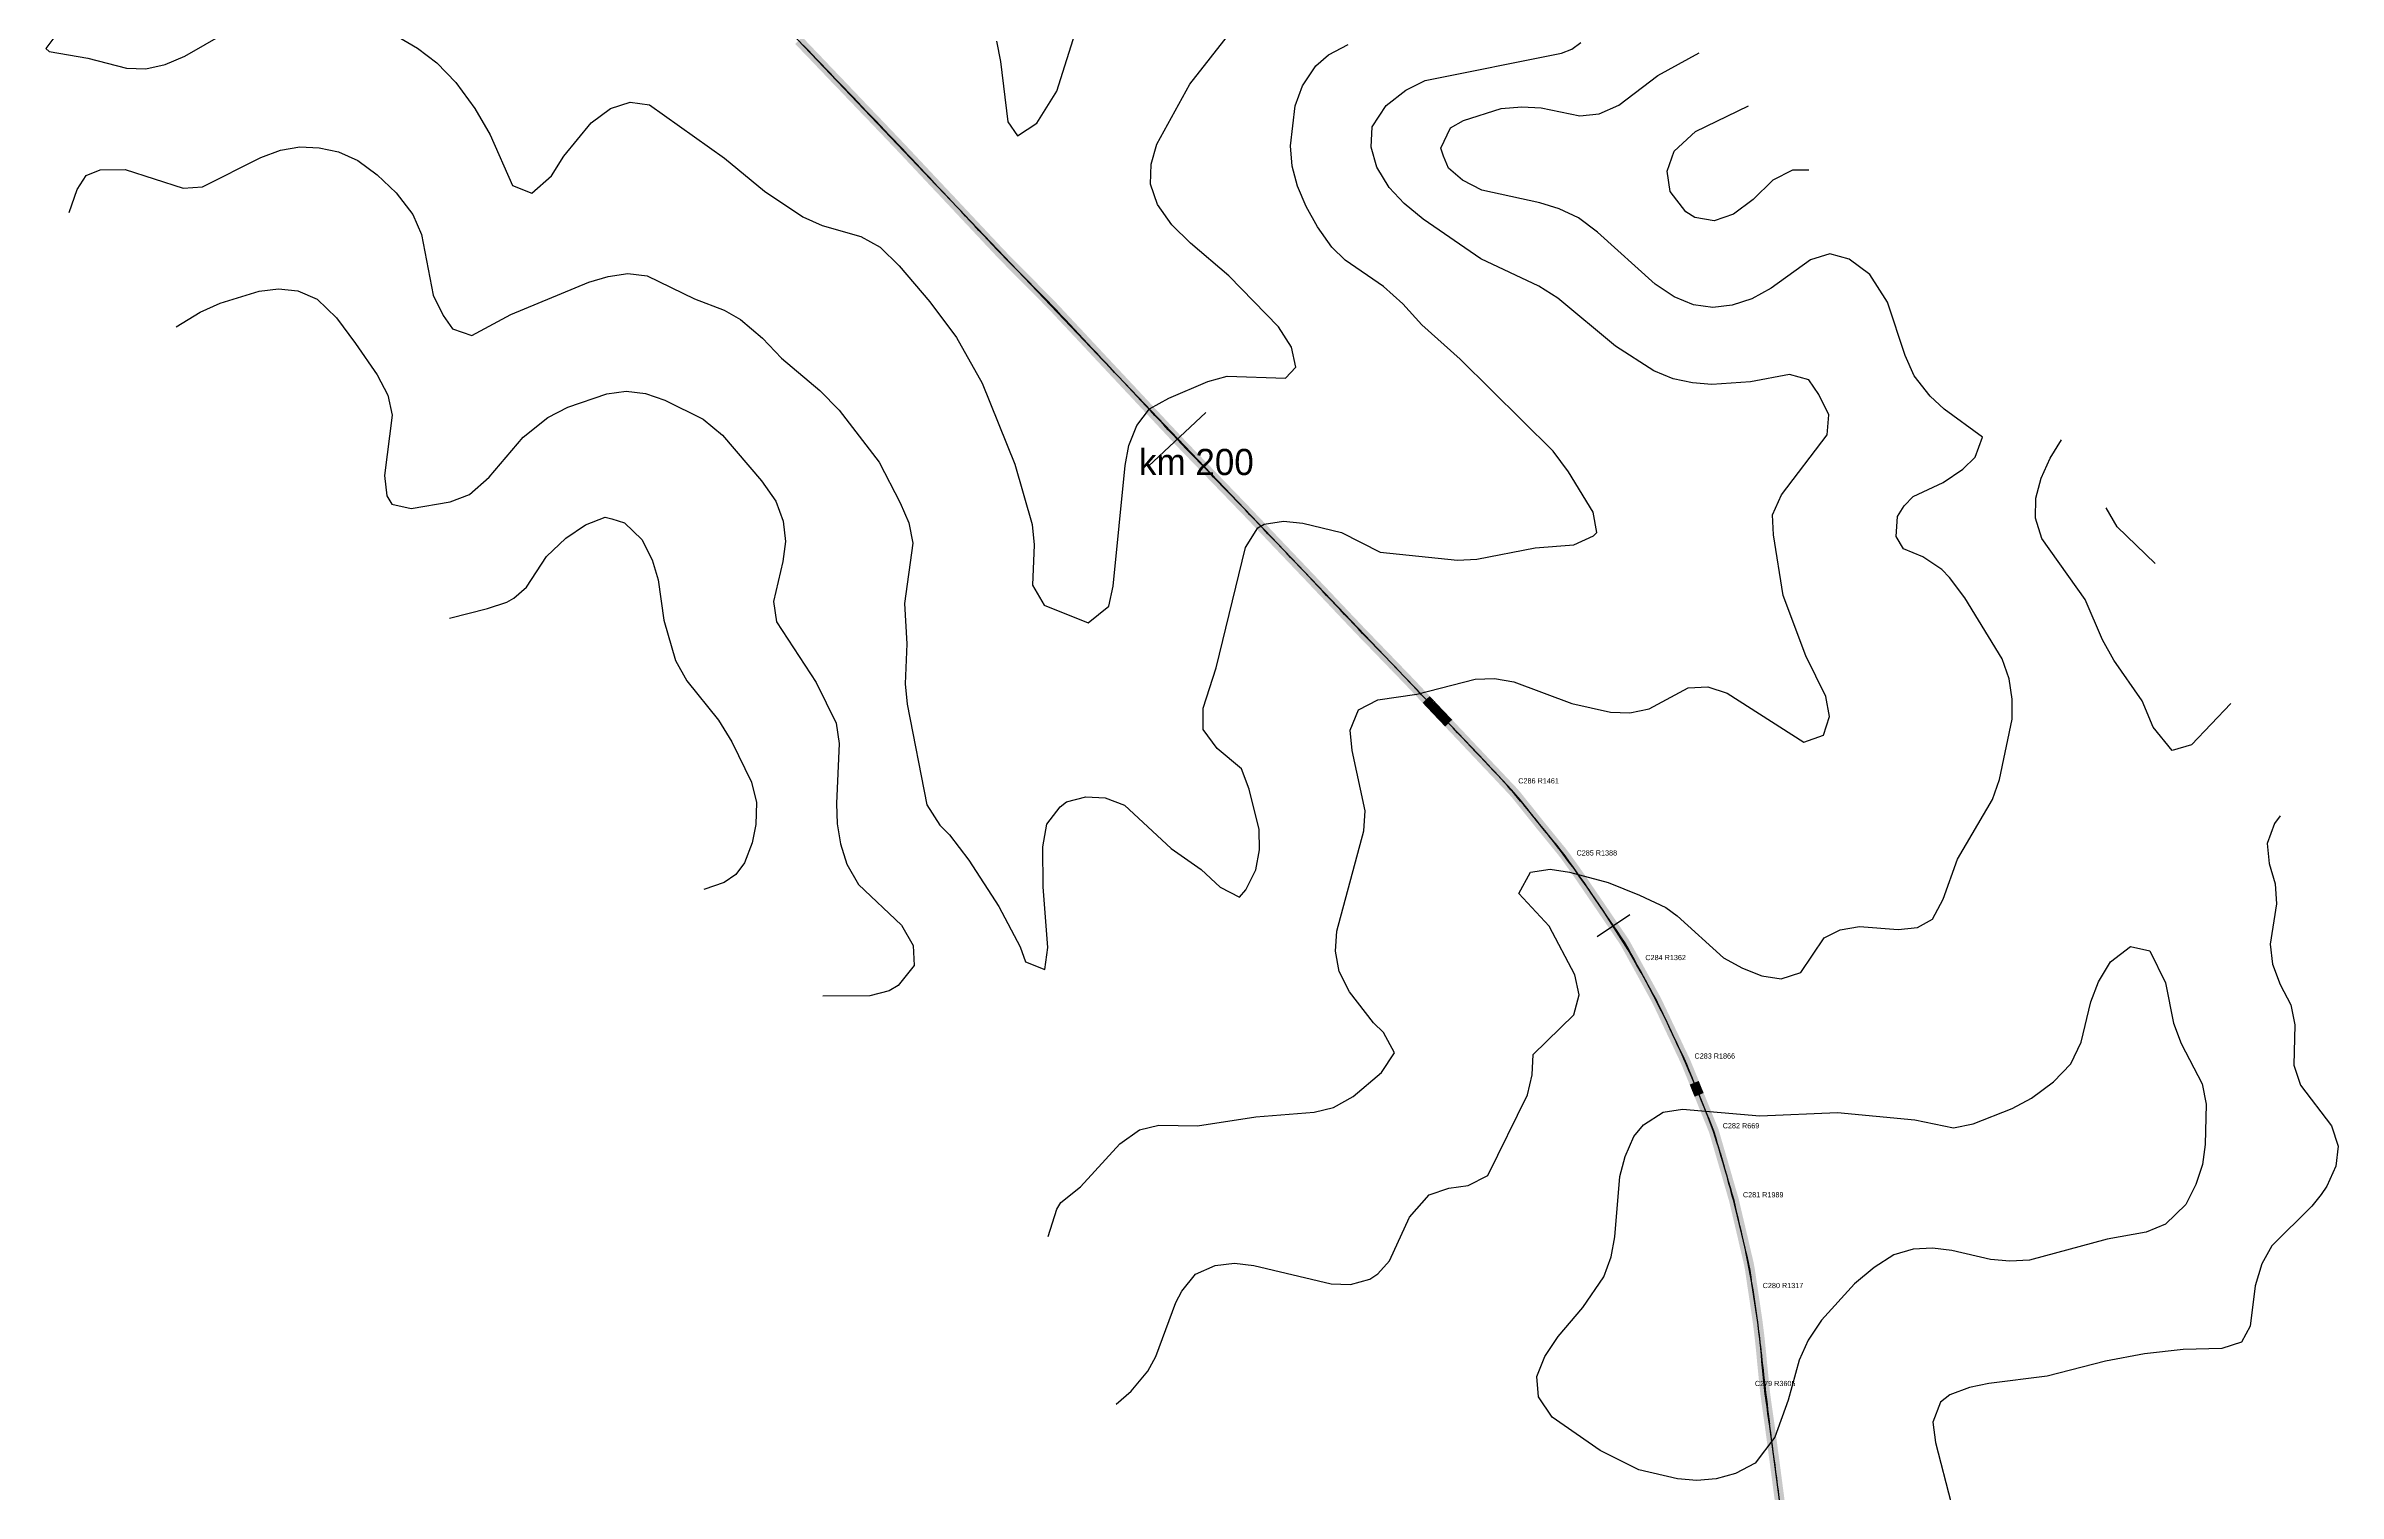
# Model space of a CAD drawing. Header units: metres. Extents: x 697254 to 930473, y 8023396 to 8227001.
# Drawn here: x 787215 to 790718, y 8134670 to 8136883 of the extents above; entities that cross this region are included whole.
import ezdxf

# ---------------------------------------------------------------- set-up
doc = ezdxf.new("R2010")
doc.units = ezdxf.units.M
for name, color, linetype in [('ALIGNMENT_FITTED', 4, 'Continuous'), ('CENTRELINE', 7, 'Continuous'), ('CHAINAGE', 7, 'Continuous'), ('CONTOUR_10M', 33, 'Continuous'), ('CONTOUR_INDEX_50M', 34, 'Continuous'), ('CURVE_LABELS', 4, 'Continuous'), ('GRADE_0-4', 3, 'Continuous'), ('GRADE_4-6', 2, 'Continuous')]:
    doc.layers.add(name, color=color, linetype=linetype)

msp = doc.modelspace()

# ---------------------------------------------------------------- linework, layer by layer
at = {"layer": 'ALIGNMENT_FITTED'}
for p, q in [((789413, 8135789.6), (787543.8, 8137753.8)), ((789507.8, 8135679.9), (789492.3, 8135699.1)), ((789589.5, 8135567.9), (789574, 8135590.6)), ((789698.9, 8135375.3), (789695.3, 8135382.9)), ((789750.8, 8135255.2), (789740.5, 8135280.7)), ((789779.7, 8135168.6), (789773.6, 8135189.7)), ((789806.6, 8135065.7), (789806.1, 8135067.9)), ((789870.3, 8134613.4), (789848.7, 8134775.7))]:
    msp.add_line(p, q, dxfattribs=at)
for centre, radius, start, end in [((788354.4, 8134782.2), 1461.3, 38.8609, 43.5799), ((788426.7, 8134808.9), 1388.3, 34.2715, 38.8609), ((788464.2, 8134801.1), 1361.7, 25.2926, 34.2715), ((788012.3, 8134578.2), 1865.5, 22.1195, 25.2926), ((789131.5, 8135003.5), 668.5, 16.1803, 22.1195), ((787869.2, 8134614.3), 1989.3, 13.1815, 16.1803), ((788524.3, 8134765.4), 1317, 5.6536, 13.1815), ((793422, 8135250.2), 3604.6, -174.3464, -172.4346)]:
    msp.add_arc(centre, radius, start, end, dxfattribs=at)
at = {"layer": 'CENTRELINE'}
msp.add_polyline3d([(789863.7, 8134663, 1298.9), (789862.4, 8134672.9, 1298.7), (789861.1, 8134682.8, 1298.5), (789859.8, 8134692.7, 1298.5), (789858.5, 8134702.6, 1298.9), (789857.2, 8134712.6, 1299.3), (789855.9, 8134722.5, 1299.7), (789854.5, 8134732.4, 1300), (789853.2, 8134742.3, 1300.2), (789851.9, 8134752.2, 1300.4), (789850.5, 8134762.2, 1300.7), (789849.2, 8134772.1, 1301), (789847.8, 8134782, 1301.2), (789846.4, 8134791.9, 1301.3), (789845, 8134801.8, 1301.3), (789843.6, 8134811.7, 1301.4), (789842.3, 8134821.6, 1301.7), (789841.2, 8134831.6, 1302.1), (789840.2, 8134841.5, 1302.4), (789839.2, 8134851.5, 1302.4), (789838.2, 8134861.4, 1302.3), (789837.2, 8134871.4, 1302.3), (789836.3, 8134881.4, 1302.7), (789835.3, 8134891.3, 1303.1), (789834.3, 8134901.3, 1303.6), (789833.2, 8134911.2, 1304), (789832, 8134921.1, 1304.4), (789830.7, 8134931.1, 1304.8), (789829.3, 8134941, 1304.9), (789827.8, 8134950.9, 1304.8), (789826.4, 8134960.8, 1304.7), (789824.9, 8134970.7, 1304.8), (789823.4, 8134980.6, 1304.9), (789821.9, 8134990.5, 1305.1), (789820.5, 8135000.4, 1305.2), (789819, 8135010.3, 1305.4), (789817.3, 8135020.1, 1305.5), (789815, 8135029.9, 1305.6), (789812.7, 8135039.6, 1305.5), (789810.4, 8135049.3, 1305.3), (789808.2, 8135059.1, 1305), (789805.9, 8135068.8, 1305.1), (789803.6, 8135078.6, 1305.2), (789801.3, 8135088.3, 1305.3), (789799, 8135098.1, 1305.3), (789796.7, 8135107.8, 1305.2), (789794.5, 8135117.5, 1305), (789791.7, 8135127.2, 1304.7), (789788.9, 8135136.8, 1304.5), (789786.1, 8135146.4, 1304.3), (789783.4, 8135156, 1304), (789780.6, 8135165.6, 1303.8), (789777.8, 8135175.2, 1303.6), (789775, 8135184.8, 1303.4), (789772.2, 8135194.4, 1303.1), (789769.4, 8135204, 1302.7), (789766.6, 8135213.7, 1302.2), (789763.8, 8135223.3, 1301.6), (789760.1, 8135232.5, 1301.1), (789756.3, 8135241.8, 1300.6), (789752.5, 8135251.1, 1300.3), (789748.7, 8135260.3, 1300), (789745, 8135269.6, 1299.9), (789741.2, 8135278.9, 1299.5), (789737.4, 8135288.1, 1298.8), (789733.7, 8135297.4, 1298.1), (789729.9, 8135306.7, 1297.5), (789726.1, 8135316, 1297.3), (789722.4, 8135325.2, 1297.2), (789718.3, 8135334.4, 1297.2), (789714, 8135343.4, 1296.8), (789709.7, 8135352.4, 1296.2), (789705.5, 8135361.5, 1295.6), (789701.2, 8135370.5, 1295), (789696.9, 8135379.6, 1294.9), (789692.6, 8135388.6, 1294.9), (789688.4, 8135397.7, 1295.1), (789684.1, 8135406.7, 1294.8), (789679.8, 8135415.8, 1294.4), (789675.4, 8135424.8, 1293.8), (789670.6, 8135433.6, 1293.1), (789665.8, 8135442.3, 1292.6), (789661, 8135451.1, 1292.2), (789656.2, 8135459.9, 1292.1), (789651.4, 8135468.6, 1292.1), (789646.6, 8135477.4, 1292.1), (789641.7, 8135486.2, 1291.9), (789636.9, 8135495, 1291.6), (789632.1, 8135503.7, 1291.6), (789627.2, 8135512.5, 1291.7), (789621.6, 8135520.7, 1291.8), (789616, 8135529, 1291.7), (789610.3, 8135537.3, 1291.8), (789604.7, 8135545.5, 1292), (789599.1, 8135553.8, 1292.3), (789593.4, 8135562.1, 1292), (789587.8, 8135570.4, 1291.7), (789582.2, 8135578.6, 1291.4), (789576.5, 8135586.9, 1291.1), (789570.9, 8135595.2, 1290.8), (789565.3, 8135603.4, 1290.7), (789559.6, 8135611.7, 1290.4), (789553.9, 8135619.9, 1290.1), (789548.1, 8135628.1, 1289.7), (789542.3, 8135636.2, 1289.6), (789536.5, 8135644.4, 1289.4), (789530.4, 8135652.2, 1289.4), (789524, 8135660, 1289.4), (789517.7, 8135667.8, 1289.6), (789511.4, 8135675.5, 1289.6), (789505.1, 8135683.3, 1289.4), (789498.7, 8135691, 1289), (789492.5, 8135698.8, 1288.7), (789486.2, 8135706.7, 1288.4), (789480, 8135714.5, 1288.1), (789473.7, 8135722.3, 1287.7), (789467.5, 8135730.1, 1287.2), (789461.3, 8135737.9, 1286.7), (789454.6, 8135745.4, 1286.4), (789447.7, 8135752.6, 1286.4), (789440.8, 8135759.9, 1286.4), (789434, 8135767.2, 1286.5), (789427.1, 8135774.5, 1286.5), (789420.2, 8135781.7, 1286.2), (789413.3, 8135789, 1285.9), (789406.5, 8135796.3, 1285.5), (789399.6, 8135803.6, 1285.1), (789392.7, 8135810.8, 1284.9), (789385.9, 8135818.1, 1284.7), (789379, 8135825.4, 1284.3), (789372.1, 8135832.7, 1283.8), (789365.2, 8135839.9, 1283.3), (789358.4, 8135847.2, 1282.8), (789351.5, 8135854.5, 1282.3), (789344.6, 8135861.7, 1281.5), (789337.7, 8135869, 1281), (789330.9, 8135876.3, 1280.8), (789324, 8135883.5, 1280.6), (789317.1, 8135890.8, 1280.3), (789310.2, 8135898.1, 1279.9), (789303.4, 8135905.4, 1279.5), (789296.5, 8135912.6, 1279), (789289.6, 8135919.8, 1278.5), (789282.6, 8135927, 1278), (789275.6, 8135934.2, 1277.7), (789268.7, 8135941.4, 1277.5), (789261.7, 8135948.6, 1277.1), (789254.8, 8135955.8, 1276.6), (789247.8, 8135963, 1276.2), (789240.9, 8135970.2, 1275.8), (789233.9, 8135977.4, 1275.3), (789226.9, 8135984.6, 1274.8), (789220, 8135991.8, 1274.3), (789213.2, 8135999.1, 1274.2), (789206.3, 8136006.3, 1274), (789199.4, 8136013.6, 1273.6), (789192.5, 8136020.9, 1273.2), (789185.6, 8136028.2, 1273.5), (789178.8, 8136035.4, 1273.7), (789171.9, 8136042.7, 1273.9), (789165, 8136050, 1273.9), (789158.1, 8136057.2, 1273.5), (789151.3, 8136064.5, 1273.1), (789144.4, 8136071.8, 1272.7), (789137.5, 8136079, 1272.3), (789130.6, 8136086.3, 1272.1), (789123.7, 8136093.5, 1272), (789116.8, 8136100.7, 1271.8), (789109.9, 8136108, 1271.6), (789103, 8136115.2, 1271.4), (789096.1, 8136122.5, 1271.2), (789089.2, 8136129.7, 1271), (789082.3, 8136137, 1270.7), (789075.4, 8136144.2, 1270.4), (789068.5, 8136151.5, 1270.2), (789061.6, 8136158.7, 1269.9), (789054.7, 8136166, 1269.6), (789047.8, 8136173.2, 1269.1), (789040.8, 8136180.4, 1268.8), (789033.9, 8136187.6, 1268.6), (789026.9, 8136194.8, 1268.3), (789020, 8136202, 1268.1), (789013, 8136209.2, 1267.7), (789006.1, 8136216.4, 1267.5), (788999.1, 8136223.6, 1267.3), (788992.2, 8136230.8, 1266.9), (788985.2, 8136238, 1266.6), (788978.3, 8136245.2, 1265.8), (788971.3, 8136252.4, 1265), (788964.4, 8136259.6, 1264.3), (788957.4, 8136266.8, 1263.8), (788950.5, 8136274, 1263.4), (788943.6, 8136281.3, 1263.1), (788936.8, 8136288.6, 1262.9), (788930, 8136295.9, 1262.6), (788923.1, 8136303.2, 1262.1), (788916.3, 8136310.5, 1261.4), (788909.5, 8136317.8, 1260.8), (788902.6, 8136325.1, 1260.3), (788895.8, 8136332.4, 1259.8), (788888.9, 8136339.8, 1259.5), (788882.1, 8136347.1, 1259.1), (788875.3, 8136354.4, 1258.8), (788868.4, 8136361.7, 1258.4), (788861.6, 8136369, 1258), (788854.8, 8136376.3, 1257.4), (788847.9, 8136383.6, 1256.9), (788841.1, 8136390.9, 1256.4), (788834.3, 8136398.2, 1256), (788827.4, 8136405.5, 1255.5), (788820.6, 8136412.8, 1255.1), (788813.8, 8136420.1, 1254.6), (788806.9, 8136427.5, 1254.5), (788800.1, 8136434.8, 1254.4), (788793.3, 8136442.1, 1254.1), (788786.4, 8136449.4, 1253.8), (788779.6, 8136456.7, 1253.6), (788772.7, 8136464, 1253.7), (788765.9, 8136471.3, 1253.7), (788759.1, 8136478.6, 1253.7), (788752.2, 8136485.9, 1253.6), (788745.2, 8136493, 1253.6), (788738.2, 8136500.2, 1253.7), (788731.1, 8136507.3, 1253.7), (788724.1, 8136514.4, 1253.5), (788717.1, 8136521.5, 1253.6), (788710, 8136528.6, 1253.8), (788703, 8136535.7, 1254), (788695.9, 8136542.8, 1254), (788688.9, 8136549.9, 1254.1), (788681.9, 8136557, 1254.1), (788674.9, 8136564.2, 1254.1), (788668, 8136571.5, 1254), (788661.2, 8136578.8, 1254.1), (788654.3, 8136586.1, 1254.2), (788647.5, 8136593.4, 1254.4), (788640.6, 8136600.7, 1254.5), (788633.8, 8136608, 1254.6), (788626.9, 8136615.3, 1254.8), (788620.1, 8136622.6, 1255), (788613.2, 8136629.9, 1255.2), (788606.4, 8136637.2, 1255.6), (788599.6, 8136644.5, 1255.9), (788592.7, 8136651.8, 1256), (788585.9, 8136659.1, 1256.1), (788579, 8136666.3, 1256), (788572.2, 8136673.6, 1255.9), (788565.3, 8136680.9, 1256.1), (788558.5, 8136688.2, 1256.3), (788551.6, 8136695.5, 1256.5), (788544.8, 8136702.8, 1256.5), (788537.9, 8136710.1, 1256.4), (788531.1, 8136717.4, 1256.4), (788524.2, 8136724.7, 1256.3), (788517.3, 8136732, 1256.4), (788510.4, 8136739.2, 1256.6), (788503.5, 8136746.5, 1256.7), (788496.6, 8136753.7, 1256.7), (788489.7, 8136760.9, 1256.6), (788482.8, 8136768.2, 1256.4), (788475.9, 8136775.4, 1256.4), (788468.9, 8136782.6, 1256.3), (788462, 8136789.8, 1256.2), (788455.1, 8136797.1, 1256), (788448.2, 8136804.3, 1255.8), (788441.3, 8136811.5, 1255.7), (788434.4, 8136818.8, 1255.4), (788427.5, 8136826, 1255.1), (788420.5, 8136833.2, 1254.9), (788413.6, 8136840.5, 1254.6), (788406.7, 8136847.7, 1254.3), (788399.8, 8136854.9, 1253.9), (788392.9, 8136862.2, 1253.7), (788386, 8136869.4, 1253.5), (788379, 8136876.6, 1253.3), (788372.1, 8136883.9, 1253)], dxfattribs=at)
at = {"layer": 'CHAINAGE'}
for p, q in [((788987.4, 8136322.3), (788899.8, 8136240.3)), ((789635.1, 8135554.2), (789585.5, 8135520.4))]:
    msp.add_line(p, q, dxfattribs=at)
at = {"layer": 'CONTOUR_10M'}
for points, elevation in [([(787753.3, 8136896.5), (787782.7, 8136879.1), (787812, 8136856.9), (787841.2, 8136827.1), (787870.3, 8136787), (787893.5, 8136746.6), (787928, 8136669.4), (787957.4, 8136657.5), (787987.4, 8136684), (788006, 8136714.3), (788047.8, 8136765.3), (788077.7, 8136787.1), (788107.5, 8136796.9), (788137, 8136792.5), (788251.6, 8136711), (788313, 8136660.7), (788371.7, 8136621.3), (788401.2, 8136608), (788460.2, 8136591.2), (788489.6, 8136575.3), (788518.8, 8136546.6), (788565.6, 8136491.3), (788606.2, 8136437), (788645.3, 8136367.2), (788695.3, 8136243.5), (788721.7, 8136150.8), (788724.9, 8136120), (788722.2, 8136058.5), (788740.4, 8136027.5), (788807.6, 8136000.6), (788838.9, 8136026.1), (788845.8, 8136056.8), (788864.3, 8136241.1), (788869.8, 8136271.8), (788881.7, 8136302.4), (788901, 8136328.1), (788930.8, 8136344.3), (788990.4, 8136369.5), (789020.1, 8136377.6), (789109, 8136374.8), (789125.1, 8136391.4), (789118.1, 8136422.2), (789098.5, 8136453.3), (789022.3, 8136531.2), (788963.7, 8136581.2), (788935.6, 8136609.3), (788913.5, 8136640.4), (788902.8, 8136671.3), (788903.8, 8136702), (788912.3, 8136732.7), (788962.8, 8136824.3), (789057.6, 8136945.3)], 1260), ([(787237.6, 8136909.4), (787214.7, 8136879), (787219.7, 8136874.2), (787278.9, 8136864.2), (787337.9, 8136849), (787367.5, 8136848), (787397.2, 8136854.4), (787427, 8136866.9), (787516.6, 8136918.4)], 1260), ([(787250.2, 8136628), (787262.3, 8136663), (787276.4, 8136684.4), (787297.8, 8136693.2), (787335.8, 8136693.8), (787424.3, 8136665.5), (787453.9, 8136667.4), (787543.4, 8136712.2), (787573.2, 8136723.5), (787602.9, 8136728.3), (787632.5, 8136727), (787662, 8136720.8), (787691.5, 8136707.5), (787720.8, 8136685.8), (787750.1, 8136657.9), (787775.5, 8136625.2), (787788.8, 8136594.3), (787806.3, 8136501.7), (787821.9, 8136470.7), (787836.1, 8136450.3), (787865.6, 8136440.1), (787925.3, 8136472), (788044.5, 8136521.3), (788074.2, 8136530.4), (788103.9, 8136535), (788133.5, 8136531.1), (788205.8, 8136496.3), (788251.3, 8136478.6), (788276.1, 8136464.5), (788309.9, 8136436.1), (788339.1, 8136405.4), (788397.7, 8136355.9), (788426.9, 8136325.9), (788488.1, 8136246.3), (788520.4, 8136184.3), (788533.3, 8136153.4), (788539.5, 8136122.5), (788526.8, 8136030.4), (788530.3, 8135968.8), (788528, 8135907.4), (788530.8, 8135876.5), (788560.9, 8135722.3), (788581, 8135691.3), (788595.8, 8135676.7), (788624.9, 8135637.6), (788670.9, 8135567), (788703.7, 8135505), (788711.6, 8135482.3), (788741.1, 8135470.4), (788746.1, 8135504.4), (788738.8, 8135596.8), (788738.4, 8135658.4), (788744.1, 8135692.9), (788764.8, 8135719.5), (788774.2, 8135727.1), (788803.9, 8135734.6), (788833.5, 8135732.9), (788863, 8135721.9), (788934.3, 8135655.7), (788980.2, 8135623.3), (789009.4, 8135596.3), (789038.8, 8135581.3), (789048.7, 8135592.6), (789063.5, 8135623.1), (789069.5, 8135653.8), (789068.8, 8135684.6), (789053.5, 8135746.3), (789041.8, 8135777.3), (789004.6, 8135808.5), (788983.1, 8135837.8), (788983.5, 8135870.3), (789003.3, 8135931.6), (789048.2, 8136115.6), (789067, 8136146.1), (789076.3, 8136151.5), (789106, 8136156), (789135.6, 8136153), (789194.6, 8136138.9), (789253.5, 8136108.7), (789371.8, 8136096.4), (789401.4, 8136098.1), (789490.6, 8136115.5), (789549.9, 8136119.7), (789579.7, 8136133.6), (789585, 8136138.9), (789579, 8136169.8), (789541.3, 8136231.8), (789518.2, 8136262.9), (789376, 8136403.7), (789317.5, 8136456.1), (789288.3, 8136488.6), (789259, 8136514.7), (789200.3, 8136555.2), (789180, 8136575.2), (789157.8, 8136606.3), (789140.8, 8136637.3), (789127.4, 8136668.2), (789119.2, 8136699.1), (789116.7, 8136729.9), (789124.1, 8136791.3), (789134.9, 8136821.9), (789155.4, 8136852.4), (789175, 8136869.2), (789204.9, 8136884.8)], 1270), ([(788746.6, 8135062.2), (788759.6, 8135104.3), (788765.8, 8135114.3), (788795.8, 8135138.1), (788855.9, 8135203.8), (788885.8, 8135225.6), (788915.6, 8135232.8), (788974.8, 8135231.6), (789063.9, 8135245.5), (789152.8, 8135252.5), (789182.6, 8135259.7), (789212.4, 8135276.5), (789255.7, 8135312.9), (789275.4, 8135343.4), (789258.7, 8135374.3), (789243.6, 8135388.9), (789207.1, 8135436.6), (789191, 8135467.6), (789185.3, 8135498.4), (789187.6, 8135529.1), (789228.6, 8135682.4), (789230.7, 8135713.1), (789210.9, 8135805.7), (789207.7, 8135836.5), (789220.5, 8135867.7), (789250.4, 8135882.7), (789309.7, 8135891.6), (789398.9, 8135914.6), (789428.6, 8135915.7), (789458.1, 8135910.7), (789546.5, 8135877.1), (789605.6, 8135863.9), (789635.2, 8135863.2), (789664.9, 8135869.4), (789724.6, 8135901.5), (789754.3, 8135902.7), (789783.8, 8135893.2), (789901.2, 8135818), (789931, 8135828.8), (789940.2, 8135857.2), (789934.6, 8135888), (789904.3, 8135950), (789869.8, 8136042.7), (789855, 8136135.2), (789853.2, 8136166), (789867.2, 8136196.6), (789936.9, 8136287.9), (789939.3, 8136318.7), (789924.3, 8136349.6), (789908.9, 8136372), (789879.3, 8136380.2), (789819.9, 8136369), (789760.6, 8136365.2), (789731, 8136367.5), (789701.5, 8136374), (789672, 8136386.1), (789613.3, 8136423.5), (789525.4, 8136497.1), (789496.1, 8136515.2), (789407.8, 8136557.1), (789319.7, 8136618), (789290.4, 8136642), (789267.7, 8136666.3), (789248.5, 8136697.3), (789240, 8136728.2), (789241.7, 8136758.9), (789262.8, 8136791.7), (789292.8, 8136815), (789322.6, 8136829.8), (789530.6, 8136871.6), (789546.9, 8136877.8), (789560.4, 8136887.9)], 1280), ([(788850.5, 8134806), (788873.1, 8134825.9), (788898.7, 8134856.3), (788910.7, 8134878.8), (788941.5, 8134961.2), (788950.7, 8134978.7), (788971.7, 8135005), (789001.5, 8135017.9), (789031.2, 8135021.4), (789060.7, 8135018.2), (789178.8, 8134990.2), (789208.5, 8134989.1), (789238.2, 8134997.3), (789250.1, 8135005.3), (789268.2, 8135025.3), (789298.7, 8135091.9), (789328.8, 8135125.8), (789358.6, 8135136.4), (789388.3, 8135140.3), (789418.1, 8135155.8), (789479, 8135279), (789485.8, 8135309.7), (789487.7, 8135340.4), (789549.6, 8135401.1), (789557.7, 8135431.8), (789551.4, 8135462.6), (789512.2, 8135536.6), (789465.9, 8135586.8), (789483.7, 8135619.3), (789513.4, 8135624.1), (789543, 8135619.2), (789602, 8135603.7), (789650.3, 8135584.3), (789690.4, 8135565.5), (789707.7, 8135552.8), (789778.2, 8135488.4), (789807.6, 8135472.5), (789837.1, 8135461), (789866.6, 8135456.1), (789896.4, 8135466.1), (789932.3, 8135518.9), (789956.5, 8135531.4), (789986.2, 8135536.2), (790045.4, 8135531.6), (790075.1, 8135534.7), (790097.7, 8135547.4), (790114.3, 8135577.9), (790136.1, 8135639.1), (790189.3, 8135730.7), (790200.1, 8135761.3), (790219.4, 8135853.3), (790219.5, 8135884.1), (790214.8, 8135914.9), (790204.2, 8135945.8), (790147, 8136038.9), (790124, 8136070), (790112.3, 8136082.1), (790082.9, 8136101.4), (790053.4, 8136113.9), (790042.2, 8136132.7), (790044.5, 8136163.4), (790054.3, 8136179.4), (790068.1, 8136193.8), (790114.1, 8136215.2), (790144, 8136235.4), (790163.2, 8136254), (790174, 8136284.7), (790115.6, 8136327.2), (790094, 8136347.3), (790069.6, 8136378.4), (790055.8, 8136409.3), (790029, 8136490.9), (790001.8, 8136533.1), (789970.7, 8136556.5), (789941.1, 8136565), (789911.4, 8136555.6), (789851.5, 8136512.2), (789821.7, 8136496.3), (789791.9, 8136486.4), (789762.3, 8136482.9), (789732.7, 8136487), (789703.2, 8136499.1), (789673.9, 8136518.5), (789586.1, 8136598), (789556.8, 8136620), (789527.3, 8136633.6), (789497.8, 8136642.8), (789409.2, 8136662), (789379.8, 8136677.4), (789358.3, 8136695.8), (789350.7, 8136714.2), (789346.2, 8136726.7), (789361.1, 8136757.3), (789381, 8136769), (789438.4, 8136787), (789470.2, 8136789.9), (789499.8, 8136787.9), (789558.9, 8136776), (789588.6, 8136779.1), (789618.4, 8136792.1), (789678.3, 8136837.7), (789741, 8136872)], 1290), ([(787413.9, 8136453.4), (787450.3, 8136475.8), (787481.1, 8136489.4), (787540.6, 8136507.9), (787570.3, 8136511.3), (787599.9, 8136508.5), (787629.3, 8136495.7), (787658.6, 8136467.1), (787687.7, 8136427.6), (787721, 8136379.8), (787737.3, 8136348.9), (787744, 8136318), (787732.4, 8136225.9), (787735.8, 8136195.1), (787743.6, 8136182.3), (787773.1, 8136175.7), (787832.5, 8136185.5), (787862.3, 8136196.9), (787892.2, 8136223.2), (787944, 8136284.5), (787981.8, 8136314.7), (788012.2, 8136330.6), (788071.7, 8136350.6), (788101.4, 8136355), (788131, 8136351.3), (788160.5, 8136341.1), (788219.3, 8136312.2), (788248.6, 8136287.8), (788308.5, 8136218), (788330, 8136186.9), (788341.6, 8136156), (788344.8, 8136125.2), (788341, 8136094.5), (788326.8, 8136033.2), (788331.4, 8136002.3), (788391.6, 8135909.6), (788422.3, 8135847.3), (788426.8, 8135816.4), (788422.7, 8135724.2), (788424, 8135693.4), (788429.2, 8135662.6), (788438.6, 8135631.7), (788456.6, 8135600.7), (788522.1, 8135538.3), (788540.3, 8135507.3), (788541.5, 8135476.5), (788517.2, 8135446.1), (788503.6, 8135438), (788473.9, 8135430.5), (788402, 8135430)], 1280), ([(790438.3, 8136091.5), (790379.8, 8136147.3), (790363.3, 8136176.6)], 1310), ([(787831.4, 8136007.7), (787889.5, 8136022.6), (787919.3, 8136032.2), (787929.6, 8136038.6), (787949.2, 8136055.3), (787979.5, 8136101.9), (788009.5, 8136130.3), (788039.4, 8136150.4), (788069.2, 8136162), (788079.7, 8136159.6), (788098.7, 8136153.5), (788125.6, 8136128.2), (788141.3, 8136097.2), (788150.3, 8136066.3), (788158.9, 8136004.7), (788176.9, 8135942.9), (788194.3, 8135911.9), (788242.7, 8135851.6), (788263.1, 8135818.7), (788293, 8135756.8), (788300.5, 8135725.9), (788299.7, 8135692.4), (788294, 8135664.4), (788282.4, 8135633.8), (788269.1, 8135615.8), (788251.1, 8135603.5), (788220.2, 8135592.8)], 1290), ([(790628.9, 8135705.8), (790620.5, 8135694), (790609.2, 8135663.4), (790612.5, 8135632.6), (790621.7, 8135601.7), (790623.6, 8135570.9), (790613.8, 8135509.5), (790617.3, 8135478.7), (790629, 8135447.8), (790645.2, 8135416.8), (790651.3, 8135385.9), (790649.9, 8135324.4), (790660, 8135293.5), (790707.4, 8135231.3), (790717.7, 8135200.4), (790714.1, 8135169.7), (790700.5, 8135139.1), (790691.6, 8135126.5), (790677.4, 8135108.7), (790616.2, 8135048), (790601.2, 8135020.4), (790590.8, 8134986.8), (790583.3, 8134925.4), (790570, 8134900.8), (790540.2, 8134890.9), (790480.9, 8134889.5), (790421.6, 8134882.9), (790362.2, 8134871.5), (790273, 8134848.9), (790184, 8134837.8), (790154.3, 8134831.3), (790124.5, 8134820.1), (790110.1, 8134808.9), (790098.5, 8134778.3), (790102.4, 8134747.5), (790126.3, 8134654.8)], 1290)]:
    msp.add_lwpolyline(points, dxfattribs=dict(at, elevation=elevation))
at = {"layer": 'CONTOUR_INDEX_50M'}
for points, elevation in [([(788667.4, 8136889.9), (788673.4, 8136859), (788684.6, 8136766.6), (788699.3, 8136745.2), (788729.2, 8136764.5), (788759.5, 8136813.8), (788790.5, 8136912)], 1250), ([(789908.9, 8136692.7), (789883.7, 8136692.9), (789853.8, 8136677.4), (789823.8, 8136647.9), (789793.8, 8136625.5), (789764.1, 8136615.5), (789734.5, 8136620.4), (789720.9, 8136629.3), (789696.7, 8136660.4), (789692.4, 8136691.2), (789703, 8136721.8), (789735.4, 8136752.1), (789816.6, 8136791.3)], 1300), ([(790553.8, 8135877.2), (790493.7, 8135814.1), (790464, 8135805.7), (790434.8, 8135841.1), (790418.4, 8135881.4), (790374.8, 8135943.5), (790357.7, 8135974.5), (790331.1, 8136036.4), (790264.8, 8136129.6), (790255.1, 8136160.5), (790255.5, 8136191.2), (790263.7, 8136221.9), (790277.6, 8136252.5), (790295, 8136280.7)], 1300), ([(790369.9, 8135482.1), (790400.6, 8135505.7), (790430.1, 8135498.9), (790454, 8135450.2), (790466.1, 8135388.5), (790477.7, 8135357.6), (790510.1, 8135295.6), (790516.2, 8135264.7), (790514.5, 8135203.2), (790510.3, 8135172.5), (790500.4, 8135141.9), (790484.7, 8135111.4), (790454, 8135081), (790424.2, 8135068.9), (790364.8, 8135058.1), (790245.8, 8135026.1), (790216.2, 8135024.5), (790186.6, 8135027), (790127.5, 8135041), (790098, 8135044.3), (790068.3, 8135042.9), (790038.6, 8135034.5), (790008.7, 8135015.1), (789978.7, 8134989.9), (789928, 8134934.5), (789907.7, 8134904), (789894.1, 8134873.4), (789877, 8134812.1), (789857, 8134755.4), (789826.8, 8134715.8), (789797, 8134700.1), (789767.2, 8134691.9), (789737.6, 8134689.2), (789708, 8134691.6), (789648.9, 8134705.4), (789590.1, 8134735.1), (789516.7, 8134786.3), (789495.5, 8134817.4), (789493.4, 8134848.1), (789505.2, 8134878.7), (789525.7, 8134909.2), (789563.5, 8134953.6), (789595.5, 8135000.6), (789607, 8135031.2), (789612.6, 8135061.8), (789620.2, 8135154), (789628.1, 8135184.7), (789641.4, 8135215.3), (789656.2, 8135233.3), (789686.1, 8135252.7), (789715.8, 8135257.2), (789834.1, 8135246.9), (789952.7, 8135252.1), (790071, 8135240.9), (790130.1, 8135228.7), (790159.8, 8135234.7), (790219.4, 8135257.9), (790249.2, 8135274), (790282.8, 8135298.7), (790309.2, 8135326.6), (790325.1, 8135359.7), (790340, 8135421), (790351.5, 8135451.6), (790369.9, 8135482.1)], 1300)]:
    msp.add_lwpolyline(points, dxfattribs=dict(at, elevation=elevation))
at = {"layer": 'GRADE_0-4', "const_width": 15}
for points in [[(788847.9, 8136383.6), (788841.1, 8136390.9), (788834.3, 8136398.2), (788827.4, 8136405.5), (788820.6, 8136412.8), (788813.8, 8136420.1), (788806.9, 8136427.5), (788800.1, 8136434.8), (788793.3, 8136442.1), (788786.4, 8136449.4), (788779.6, 8136456.7), (788772.7, 8136464), (788765.9, 8136471.3), (788759.1, 8136478.6), (788752.2, 8136485.9), (788745.2, 8136493), (788738.2, 8136500.2), (788731.1, 8136507.3), (788724.1, 8136514.4), (788717.1, 8136521.5), (788710, 8136528.6), (788703, 8136535.7), (788695.9, 8136542.8), (788688.9, 8136549.9), (788681.9, 8136557), (788674.9, 8136564.2), (788668, 8136571.5), (788661.2, 8136578.8), (788654.3, 8136586.1), (788647.5, 8136593.4), (788640.6, 8136600.7), (788633.8, 8136608), (788626.9, 8136615.3), (788620.1, 8136622.6), (788613.2, 8136629.9), (788606.4, 8136637.2), (788599.6, 8136644.5), (788592.7, 8136651.8), (788585.9, 8136659.1), (788579, 8136666.3), (788572.2, 8136673.6), (788565.3, 8136680.9), (788558.5, 8136688.2), (788551.6, 8136695.5), (788544.8, 8136702.8), (788537.9, 8136710.1), (788531.1, 8136717.4), (788524.2, 8136724.7), (788517.3, 8136732), (788510.4, 8136739.2), (788503.5, 8136746.5), (788496.6, 8136753.7), (788489.7, 8136760.9), (788482.8, 8136768.2), (788475.9, 8136775.4), (788468.9, 8136782.6), (788462, 8136789.8), (788455.1, 8136797.1), (788448.2, 8136804.3), (788441.3, 8136811.5), (788434.4, 8136818.8), (788427.5, 8136826), (788420.5, 8136833.2), (788413.6, 8136840.5), (788406.7, 8136847.7), (788399.8, 8136854.9), (788392.9, 8136862.2), (788386, 8136869.4), (788379, 8136876.6), (788372.1, 8136883.9), (788365.2, 8136891.1)], [(789275.6, 8135934.2), (789268.7, 8135941.4), (789261.7, 8135948.6), (789254.8, 8135955.8), (789247.8, 8135963), (789240.9, 8135970.2), (789233.9, 8135977.4), (789226.9, 8135984.6), (789220, 8135991.8), (789213.2, 8135999.1), (789206.3, 8136006.3), (789199.4, 8136013.6), (789192.5, 8136020.9), (789185.6, 8136028.2), (789178.8, 8136035.4), (789171.9, 8136042.7), (789165, 8136050), (789158.1, 8136057.2), (789151.3, 8136064.5), (789144.4, 8136071.8), (789137.5, 8136079), (789130.6, 8136086.3), (789123.7, 8136093.5), (789116.8, 8136100.7), (789109.9, 8136108), (789103, 8136115.2), (789096.1, 8136122.5), (789089.2, 8136129.7), (789082.3, 8136137), (789075.4, 8136144.2), (789068.5, 8136151.5), (789061.6, 8136158.7), (789054.7, 8136166), (789047.8, 8136173.2), (789040.8, 8136180.4), (789033.9, 8136187.6), (789026.9, 8136194.8), (789020, 8136202), (789013, 8136209.2), (789006.1, 8136216.4), (788999.1, 8136223.6), (788992.2, 8136230.8), (788985.2, 8136238)], [(789330.9, 8135876.3), (789324, 8135883.5)], [(789733.7, 8135297.4), (789729.9, 8135306.7), (789726.1, 8135316), (789722.4, 8135325.2), (789718.3, 8135334.4), (789714, 8135343.4), (789709.7, 8135352.4), (789705.5, 8135361.5), (789701.2, 8135370.5), (789696.9, 8135379.6), (789692.6, 8135388.6), (789688.4, 8135397.7), (789684.1, 8135406.7), (789679.8, 8135415.8), (789675.4, 8135424.8), (789670.6, 8135433.6), (789665.8, 8135442.3), (789661, 8135451.1), (789656.2, 8135459.9), (789651.4, 8135468.6), (789646.6, 8135477.4), (789641.7, 8135486.2), (789636.9, 8135495), (789632.1, 8135503.7), (789627.2, 8135512.5), (789621.6, 8135520.7), (789616, 8135529), (789610.3, 8135537.3), (789604.7, 8135545.5), (789599.1, 8135553.8), (789593.4, 8135562.1), (789587.8, 8135570.4), (789582.2, 8135578.6), (789576.5, 8135586.9), (789570.9, 8135595.2), (789565.3, 8135603.4), (789559.6, 8135611.7), (789553.9, 8135619.9), (789548.1, 8135628.1), (789542.3, 8135636.2), (789536.5, 8135644.4), (789530.4, 8135652.2), (789524, 8135660), (789517.7, 8135667.8), (789511.4, 8135675.5), (789505.1, 8135683.3), (789498.7, 8135691), (789492.5, 8135698.8), (789486.2, 8135706.7), (789480, 8135714.5), (789473.7, 8135722.3), (789467.5, 8135730.1), (789461.3, 8135737.9), (789454.6, 8135745.4), (789447.7, 8135752.6), (789440.8, 8135759.9), (789434, 8135767.2), (789427.1, 8135774.5), (789420.2, 8135781.7), (789413.3, 8135789), (789406.5, 8135796.3), (789399.6, 8135803.6), (789392.7, 8135810.8), (789385.9, 8135818.1), (789379, 8135825.4), (789372.1, 8135832.7), (789365.2, 8135839.9), (789358.4, 8135847.2)], [(789865, 8134653), (789863.7, 8134663), (789862.4, 8134672.9), (789861.1, 8134682.8), (789859.8, 8134692.7), (789858.5, 8134702.6), (789857.2, 8134712.6), (789855.9, 8134722.5), (789854.5, 8134732.4), (789853.2, 8134742.3), (789851.9, 8134752.2), (789850.5, 8134762.2), (789849.2, 8134772.1), (789847.8, 8134782), (789846.4, 8134791.9), (789845, 8134801.8), (789843.6, 8134811.7), (789842.3, 8134821.6), (789841.2, 8134831.6), (789840.2, 8134841.5), (789839.2, 8134851.5), (789838.2, 8134861.4), (789837.2, 8134871.4), (789836.3, 8134881.4), (789835.3, 8134891.3), (789834.3, 8134901.3), (789833.2, 8134911.2), (789832, 8134921.1), (789830.7, 8134931.1), (789829.3, 8134941), (789827.8, 8134950.9), (789826.4, 8134960.8), (789824.9, 8134970.7), (789823.4, 8134980.6), (789821.9, 8134990.5), (789820.5, 8135000.4), (789819, 8135010.3), (789817.3, 8135020.1), (789815, 8135029.9), (789812.7, 8135039.6), (789810.4, 8135049.3), (789808.2, 8135059.1), (789805.9, 8135068.8), (789803.6, 8135078.6), (789801.3, 8135088.3), (789799, 8135098.1), (789796.7, 8135107.8), (789794.5, 8135117.5), (789791.7, 8135127.2), (789788.9, 8135136.8), (789786.1, 8135146.4), (789783.4, 8135156), (789780.6, 8135165.6), (789777.8, 8135175.2), (789775, 8135184.8), (789772.2, 8135194.4), (789769.4, 8135204), (789766.6, 8135213.7), (789763.8, 8135223.3), (789760.1, 8135232.5), (789756.3, 8135241.8), (789752.5, 8135251.1), (789748.7, 8135260.3), (789745, 8135269.6), (789741.2, 8135278.9)]]:
    msp.add_lwpolyline(points, dxfattribs=at)
at = {"layer": 'GRADE_4-6', "const_width": 15}
for points in [[(788985.2, 8136238), (788978.3, 8136245.2), (788971.3, 8136252.4), (788964.4, 8136259.6), (788957.4, 8136266.8), (788950.5, 8136274), (788943.6, 8136281.3), (788936.8, 8136288.6), (788930, 8136295.9), (788923.1, 8136303.2), (788916.3, 8136310.5), (788909.5, 8136317.8), (788902.6, 8136325.1), (788895.8, 8136332.4), (788888.9, 8136339.8), (788882.1, 8136347.1), (788875.3, 8136354.4), (788868.4, 8136361.7), (788861.6, 8136369), (788854.8, 8136376.3), (788847.9, 8136383.6)], [(789324, 8135883.5), (789317.1, 8135890.8), (789310.2, 8135898.1), (789303.4, 8135905.4), (789296.5, 8135912.6), (789289.6, 8135919.8), (789282.6, 8135927), (789275.6, 8135934.2)], [(789358.4, 8135847.2), (789351.5, 8135854.5), (789344.6, 8135861.7), (789337.7, 8135869), (789330.9, 8135876.3)], [(789741.2, 8135278.9), (789737.4, 8135288.1), (789733.7, 8135297.4)]]:
    msp.add_lwpolyline(points, dxfattribs=at)

# ---------------------------------------------------------------- texts
at = {"layer": 'CHAINAGE'}
msp.add_text('km 200', height=40, dxfattribs=at).set_placement((788885.2, 8136226.6))
at = {"layer": 'CURVE_LABELS'}
for s, p in [('C286 R1461', (789464.8, 8135755.1)), ('C285 R1388', (789553.8, 8135644.9)), ('C284 R1362', (789659, 8135484.9)), ('C283 R1866', (789734.1, 8135334.3)), ('C282 R669', (789777.2, 8135227.7)), ('C281 R1989', (789808.1, 8135122.2)), ('C280 R1317', (789838.3, 8134983.4)), ('C279 R3605', (789826.4, 8134833.6))]:
    msp.add_text(s, height=8, dxfattribs=at).set_placement(p)

doc.saveas('drawing.dxf')
